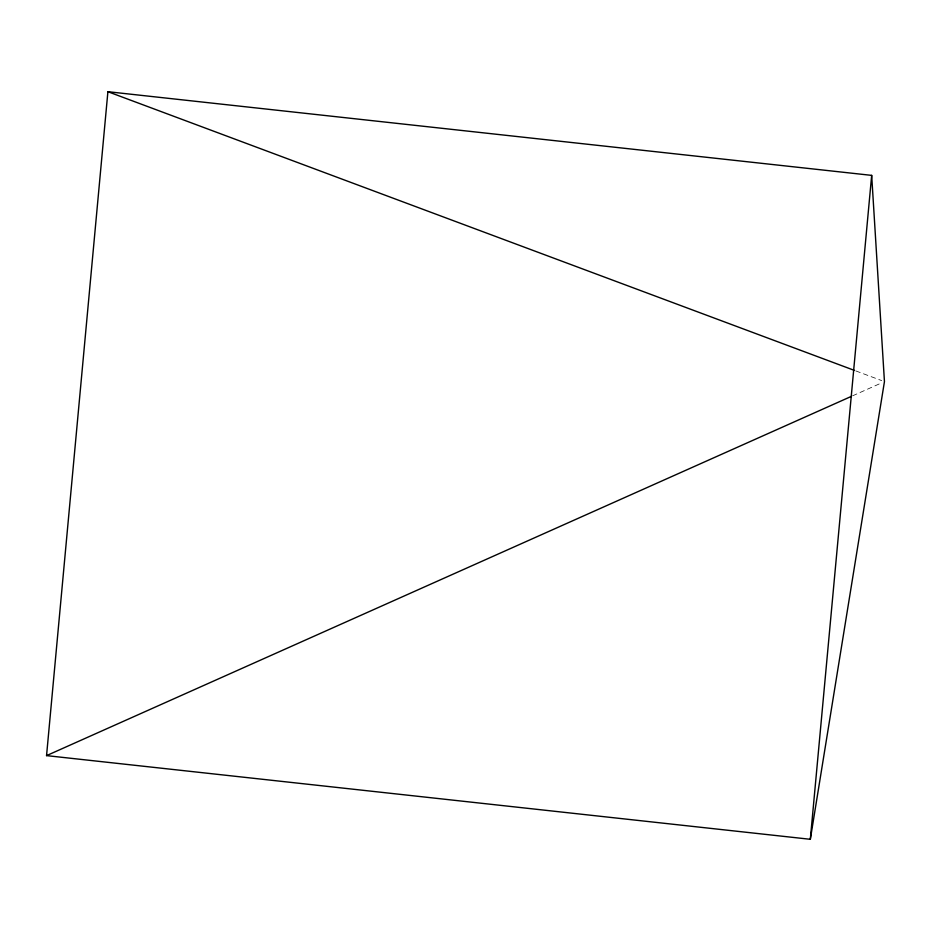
<?xml version="1.0" encoding="UTF-8"?>
<svg xmlns="http://www.w3.org/2000/svg" width="931" height="931" viewBox="0 0 931 931"><rect width="100%" height="100%" fill="white"/><g stroke="black" fill="none" stroke-linecap="round" stroke-linejoin="round"><path stroke-width="0.7" stroke-dasharray="4.66 3.49" d="M852.575 395.838L881.797 382.804M855.845 370.934L881.727 380.604"/><path stroke-width="1.4" d="M46.55 755.623L107.903 91.704L871.672 175.377L884.45 381.617L810.319 839.297L46.55 755.623L851.248 396.431M810.319 839.297L871.672 175.377M107.903 91.704L854.483 370.422"/></g></svg>
